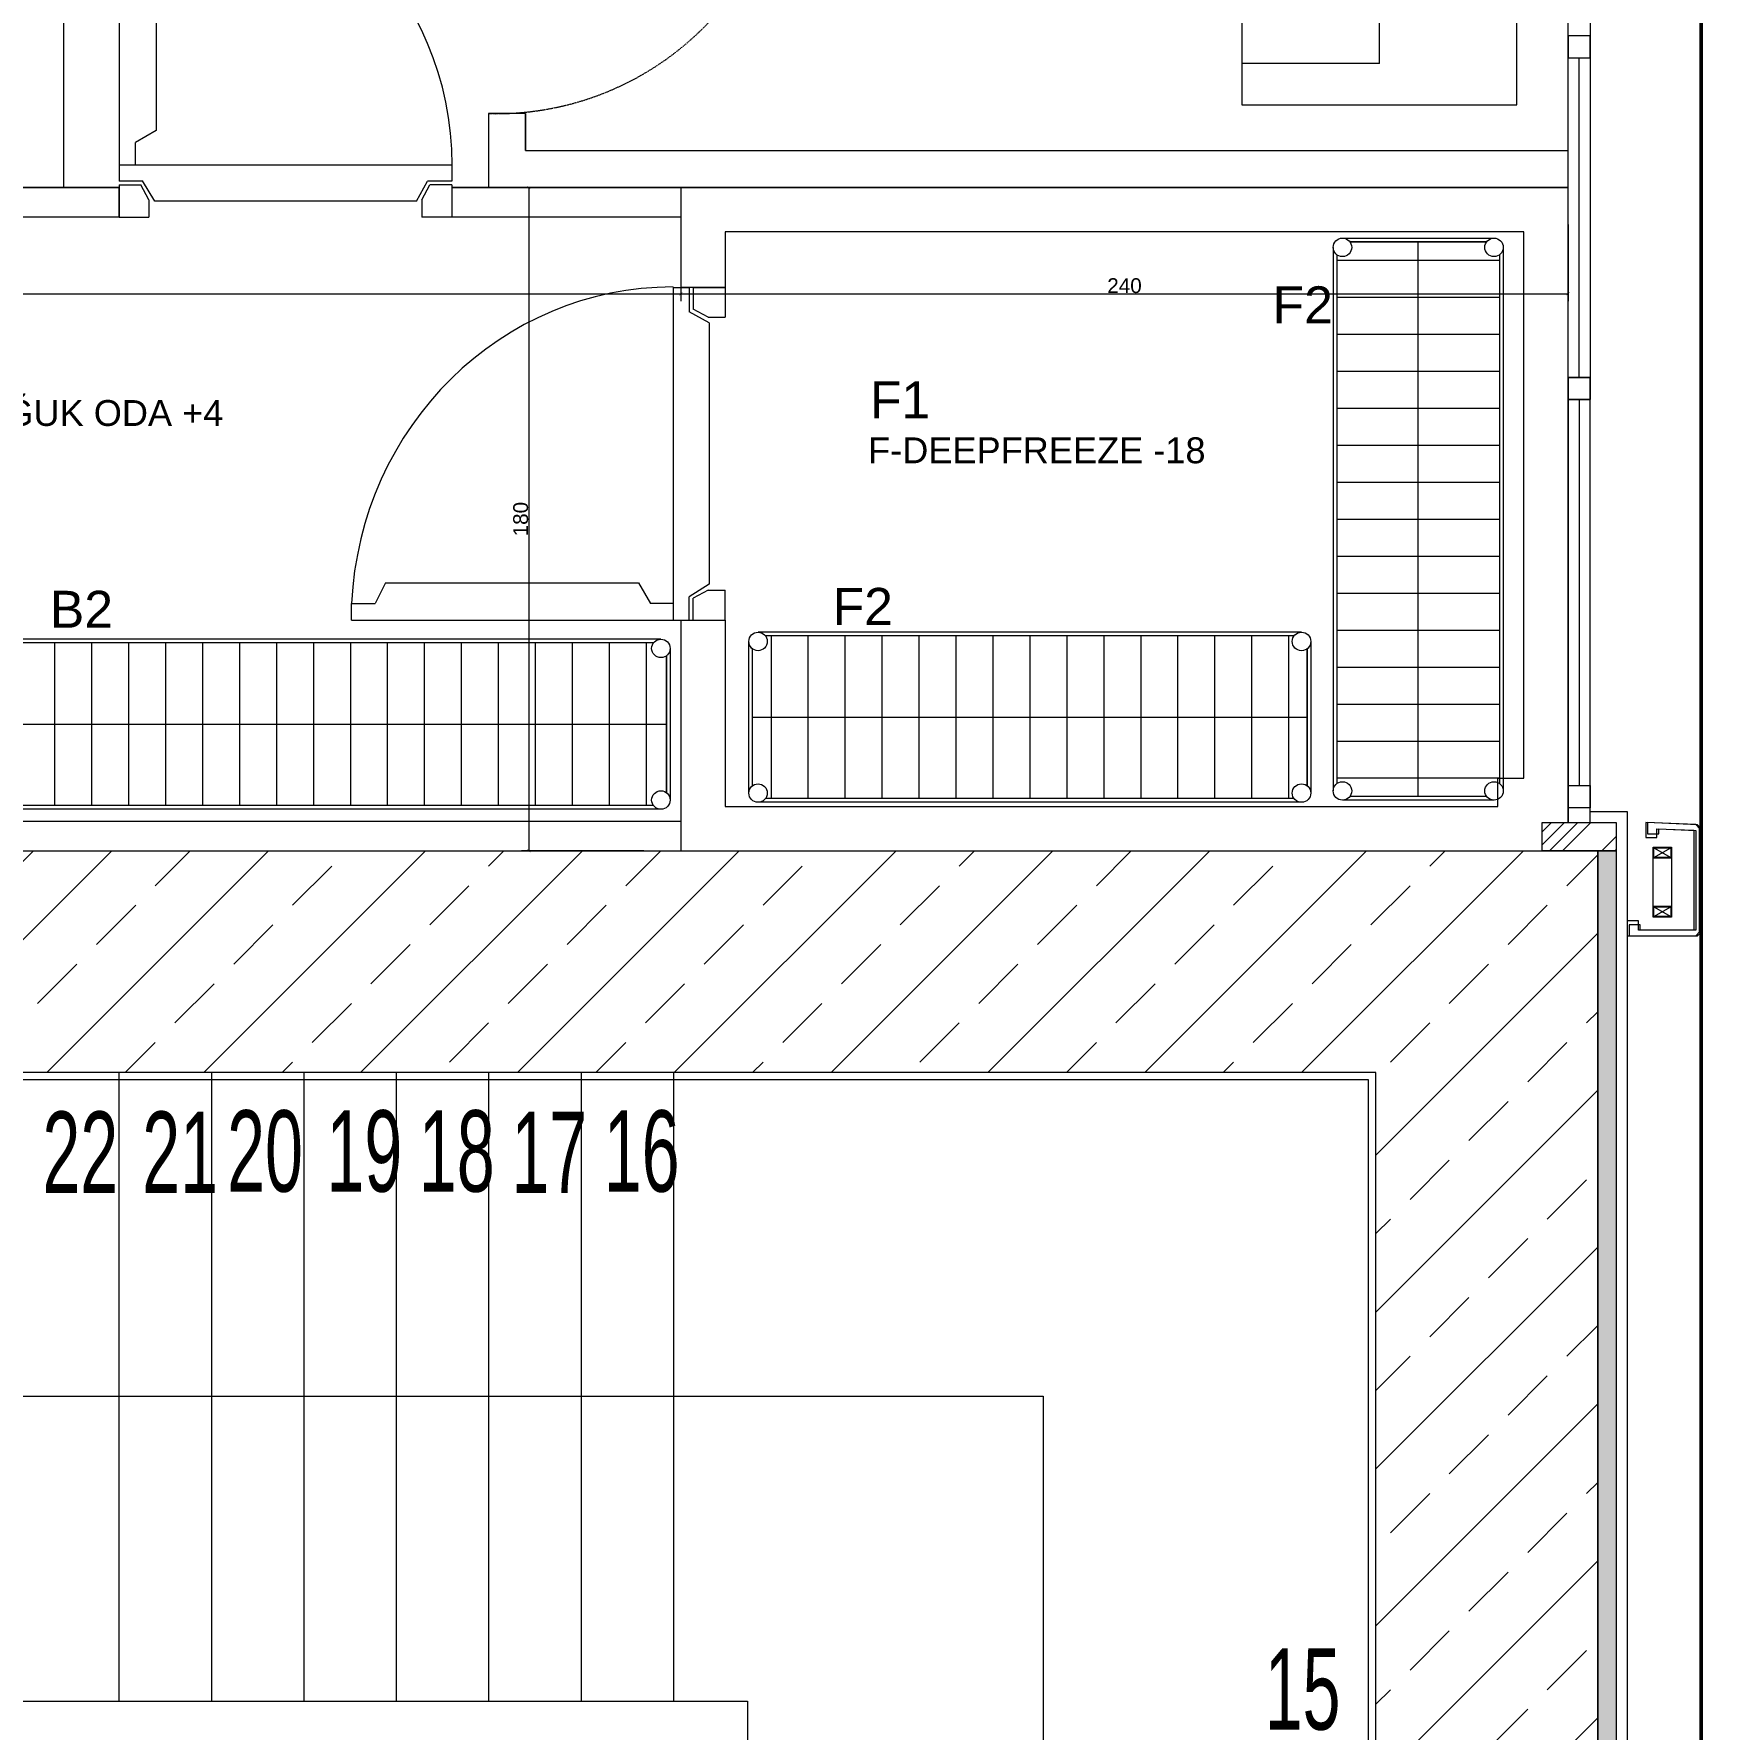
# Model space of a CAD drawing. Header units: millimetres. Extents: x 29001 to 40804, y -8833 to -5892.
# Drawn here: x 31040 to 31491.6, y -7582.8 to -7124.3 of the extents above; entities that cross this region are included whole.
import ezdxf

# ---------------------------------------------------------------- set-up
doc = ezdxf.new("R2010")
doc.units = ezdxf.units.MM
doc.linetypes.add('( Hidden )', pattern=[0.375, 0.25, -0.125])
doc.linetypes.add('MAVIBAHCE XREF$0$DASHDOT', pattern=[1, 0.5, -0.25, 0, -0.25])
doc.layers.get('0').update_dxf_attribs({"lineweight": 0})
doc.layers.get('Defpoints').update_dxf_attribs({"lineweight": 0})
for name, color, linetype, lineweight in [('anahtar', 9, 'Continuous', 0), ('mutfak-Ekipman', 4, 'Continuous', 0), ('mutfak-poz no', 7, 'Continuous', 0), ('mutfak-s.oda panel kapısı', 54, 'Continuous', 0), ('mutfak-soğuk oda panel', 1, 'Continuous', 0), ('xxx_Auto_Tefris_Silik', 252, 'Continuous', 0), ('xxx_Auto_Yardimci_Isaret Genel', 51, 'Continuous', 0), ('Y_BA KOLON', 1, 'Continuous', 0), ('Y_BA TARAMA', 252, 'Continuous', 0), ('Y_DOĞRAMA', 252, 'Continuous', 0), ('Y_DUVAR DIS GZB', 5, 'Continuous', 0), ('Y_DVR_TARAMA GB', 252, 'Continuous', 0), ('Y_FİBROBETON', 4, 'Continuous', 0), ('Y_MINEPOR', 191, 'Continuous', 0), ('Y_SIVA', 30, 'Continuous', 0)]:
    doc.layers.add(name, color=color, linetype=linetype, lineweight=lineweight)
doc.styles.add('AUTOBAN', font='')
doc.styles.add('ekp-yazı', font='arial.ttf', dxfattribs={"height": 10})
doc.styles.add('GENERATED_STYLE_2', font='arial.ttf')
doc.styles.get("Standard").update_dxf_attribs({"font": 'arial.ttf'})
doc.styles.get('AUTOBAN').set_extended_font_data('Helvetica Normal Tr')
doc.dimstyles.new('AUTO_DIM_1-20', dxfattribs={"dimtxt": 4, "dimasz": 0.75, "dimexe": 2, "dimexo": 10, "dimgap": 0.2, "dimtad": 1, "dimdec": 0, "dimrnd": 0.5, "dimdsep": 46, "dimtxsty": 'AUTOBAN', "dimblk": 'ARCHTICK', "dimcen": 2, "dimclrd": 256, "dimclre": 256, "dimclrt": 256, "dimadec": 0, "dimazin": 0, "dimtfac": 1, "dimtdec": 0, "dimtix": 1, "dimtofl": 0, "dimtmove": 1, "dimatfit": 3, "dimfxl": 1, "dimtolj": 1, "dimtzin": 0, "dimlwd": -1, "dimlwe": -1, "dimarcsym": 0})

# ---------------------------------------------------------------- blocks, each defined once
blk = doc.blocks.new('TÜM LAYOOUT')
at = {"layer": 'anahtar', "lineweight": 0}
h = blk.add_hatch(dxfattribs=at)
h.set_pattern_fill('ANSI34', color=256, scale=20)
h.set_pattern_definition([(45, (41861.065, 340384), (-10.6066017, 10.6066017), []), (45, (41864.601, 340384), (-10.6066017, 10.6066017), []), (45, (41868.137, 340384), (-10.6066017, 10.6066017), []), (45, (41871.672, 340384), (-10.6066017, 10.6066017), [])])
h.paths.add_polyline_path([(2323.26, -1015.85), (2323.26, -1023.45), (2303.26, -1023.45), (2303.26, -1015.85)])
h = blk.add_hatch(dxfattribs=at)
h.set_pattern_fill('ANSI33', color=256, scale=120)
h.set_pattern_definition([(45, (-203248.184, 42899.353), (-21.2132034, 21.2132034), []), (45, (-203226.97, 42899.353), (-21.2132034, 21.2132034), [15, -7.5])])
h.paths.add_polyline_path([(1438.26, -1023.45), (2318.26, -1023.45), (2318.26, -1583.45), (1808.26, -1583.45), (1808.26, -1523.45), (2258.26, -1523.45), (2258.26, -1083.45), (1498.26, -1083.45), (1498.26, -1583.45), (1438.26, -1583.45)])
h = blk.add_hatch(dxfattribs=at)
h.set_pattern_fill('AR-CONC', color=256, angle=-180)
h.set_pattern_definition([(230, (367658.259, -65720.612), (-7.17260183, 0.62752135), [0.75, -8.25]), (175, (367658.259, -65720.612), (1.38751334, -7.52192134), [0.6, -6.6]), (280.4514445, (367657.661, -65720.5595), (-5.78508847, -6.89439991), [0.63740192, -7.01142112]), (226.1842, (367658.259, -65722.612), (-10.6724133, 1.6551928), [1.125, -12.375]), (276.6356355, (367657.369, -65722.474), (-9.34661946, -9.741186), [0.95610342, -10.5171376]), (171.184164, (367658.259, -65722.612), (-9.34661945, -9.741186), [0.9, -9.9]), (201, (367657.259, -65722.112), (-5.96907052, 4.02618891), [0.75, -8.25]), (146, (367657.259, -65722.112), (-2.43315332, -7.25150045), [0.6, -6.6]), (251.4514447, (367656.7614, -65721.776), (-8.40222377, -3.22531153), [0.6374019, -7.01142112]), (217.5, (367658.2588, -65720.6118), (-0.121598553, -3.328938538), [0, -6.52, 0, -6.7, 0, -6.625]), (187.5, (367658.259, -65720.6118), (-2.630695374, -3.94411712), [0, -3.82, 0, -6.37, 0, -2.525]), (147.5, (367660.4888, -65720.6118), (-5.338224362, 0.225548717), [0, -2.5, 0, -7.8, 0, -10.35]), (137.5, (367661.489, -65720.612), (-5.831861693, -1.001049823), [0, -3.25, 0, -5.18, 0, -7.35])])
h.paths.add_polyline_path([(2318.26, -1023.45), (2323.26, -1023.45), (2323.26, -1588.45), (2318.26, -1583.45)])
at = {"layer": 'Y_BA TARAMA', "true_color": 0x999999}
h = blk.add_hatch(dxfattribs=at)
h.set_pattern_fill('ANSI33', color=253, scale=120)
h.set_pattern_definition([(45, (-203248.184, 42899.353), (-21.2132034, 21.2132034), []), (45, (-203226.97, 42899.353), (-21.2132034, 21.2132034), [15, -7.5])])
h.paths.add_polyline_path([(1438.26, -1023.45), (2318.26, -1023.45), (2318.26, -1583.45), (1808.26, -1583.45), (1808.26, -1523.45), (2258.26, -1523.45), (2258.26, -1083.45), (1498.26, -1083.45), (1498.26, -1583.45), (1438.26, -1583.45)])
at = {"layer": 'Y_DVR_TARAMA GB', "true_color": 0x999999}
h = blk.add_hatch(dxfattribs=at)
h.set_pattern_fill('ANSI34', color=253, scale=20)
h.set_pattern_definition([(45, (41861.065, 340384), (-10.6066017, 10.6066017), []), (45, (41864.601, 340384), (-10.6066017, 10.6066017), []), (45, (41868.137, 340384), (-10.6066017, 10.6066017), []), (45, (41871.672, 340384), (-10.6066017, 10.6066017), [])])
h.paths.add_polyline_path([(2323.26, -1015.85), (2323.26, -1023.45), (2303.26, -1023.45), (2303.26, -1015.85)])
at = {"layer": 'Y_MINEPOR'}
h = blk.add_hatch(dxfattribs=at)
h.set_pattern_fill('AR-CONC', color=256, angle=-180)
h.set_pattern_definition([(230, (367658.259, -65720.612), (-7.17260183, 0.62752135), [0.75, -8.25]), (175, (367658.259, -65720.612), (1.38751334, -7.52192134), [0.6, -6.6]), (280.4514445, (367657.661, -65720.5595), (-5.78508847, -6.89439991), [0.63740192, -7.01142112]), (226.1842, (367658.259, -65722.612), (-10.6724133, 1.6551928), [1.125, -12.375]), (276.6356355, (367657.369, -65722.474), (-9.34661946, -9.741186), [0.95610342, -10.5171376]), (171.184164, (367658.259, -65722.612), (-9.34661945, -9.741186), [0.9, -9.9]), (201, (367657.259, -65722.112), (-5.96907052, 4.02618891), [0.75, -8.25]), (146, (367657.259, -65722.112), (-2.43315332, -7.25150045), [0.6, -6.6]), (251.4514447, (367656.7614, -65721.776), (-8.40222377, -3.22531153), [0.6374019, -7.01142112]), (217.5, (367658.2588, -65720.6118), (-0.121598553, -3.328938538), [0, -6.52, 0, -6.7, 0, -6.625]), (187.5, (367658.259, -65720.6118), (-2.630695374, -3.94411712), [0, -3.82, 0, -6.37, 0, -2.525]), (147.5, (367660.4888, -65720.6118), (-5.338224362, 0.225548717), [0, -2.5, 0, -7.8, 0, -10.35]), (137.5, (367661.489, -65720.612), (-5.831861693, -1.001049823), [0, -3.25, 0, -5.18, 0, -7.35])])
h.paths.add_polyline_path([(2318.26, -1023.45), (2323.26, -1023.45), (2323.26, -1588.45), (2318.26, -1583.45)])
at = {"layer": 'anahtar', "lineweight": 0}
for p, q in [((2310.26, -895.45), (2310.26, -803.05)), ((2316.26, -803.05), (2316.26, -895.45)), ((2313.26, -895.45), (2313.26, -809.05)), ((2310.26, -901.45), (2310.26, -1011.85)), ((2313.26, -901.45), (2313.26, -1005.85)), ((2316.26, -1011.85), (2316.26, -901.45)), ((2316.26, -1012.85), (2326.26, -1012.85)), ((2344.76, -1016.39), (2331.26, -1015.85)), ((2331.26, -1015.85), (2331.26, -1019.85)), ((2334.26, -1019.85), (2334.26, -1017.5)), ((2334.26, -1017.5), (2344.26, -1017.93)), ((2345.76, -1017.43), (2344.76, -1016.39)), ((2345.76, -1045.43), (2345.76, -1017.43)), ((2331.26, -1019.85), (2334.26, -1019.85)), ((2344.26, -1017.93), (2344.26, -1044.93)), ((2329.26, -1042.43), (2326.26, -1042.43)), ((2326.26, -1042.43), (2326.26, -1046.43)), ((2329.26, -1044.93), (2329.26, -1042.43)), ((2344.26, -1044.93), (2329.26, -1044.93)), ((2326.26, -1046.43), (2344.76, -1046.43)), ((2344.76, -1046.43), (2345.76, -1045.43)), ((1918.26, -1083.45), (1918.26, -1253.45)), ((1943.26, -1083.45), (1943.26, -1253.45)), ((1968.26, -1083.45), (1968.26, -1253.45)), ((1993.26, -1083.45), (1993.26, -1253.45)), ((2018.26, -1083.45), (2018.26, -1253.45)), ((2043.26, -1083.45), (2043.26, -1253.45)), ((2068.26, -1083.45), (2068.26, -1253.45)), ((1818.26, -1170.95), (2168.26, -1170.95)), ((2168.26, -1170.95), (2168.26, -1438.45)), ((1798.26, -1253.45), (2088.26, -1253.45)), ((2088.26, -1253.45), (2088.26, -1353.45))]:
    blk.add_line(p, q, dxfattribs=at)
for points in [[(2316.26, -799.05), (2316.26, -803.05), (2310.26, -803.05), (2310.26, -799.05)], [(2316.26, -809.05), (2316.26, -803.05), (2310.26, -803.05), (2310.26, -809.05)], [(2316.26, -901.45), (2316.26, -895.45), (2310.26, -895.45), (2310.26, -901.45)], [(2316.26, -895.45), (2316.26, -901.45), (2310.26, -901.45), (2310.26, -895.45)], [(2316.26, -1005.85), (2316.26, -1011.85), (2310.26, -1011.85), (2310.26, -1005.85)], [(2316.26, -1015.85), (2316.26, -1011.85), (2310.26, -1011.85), (2310.26, -1015.85)], [(2323.26, -1015.85), (2323.26, -1023.45), (2303.26, -1023.45), (2303.26, -1015.85)], [(1438.26, -1023.45), (2318.26, -1023.45), (2318.26, -1583.45), (1808.26, -1583.45), (1808.26, -1523.45), (2258.26, -1523.45), (2258.26, -1083.45), (1498.26, -1083.45), (1498.26, -1583.45), (1438.26, -1583.45)], [(2318.26, -1023.45), (2323.26, -1023.45), (2323.26, -1588.45), (2318.26, -1583.45)]]:
    blk.add_lwpolyline(points, close=True, dxfattribs=at)
for points in [[(2326.26, -1012.85), (2326.26, -1588.45), (2326.26, -1591.45), (1753.26, -1591.45), (1753.26, -1588.45)], [(1753.26, -1568.45), (1753.26, -1566.45), (1806.26, -1566.45), (1806.26, -1521.45), (2256.26, -1521.45), (2256.26, -1085.45), (1560.26, -1085.45), (1560.26, -1135.45), (1500.26, -1135.45), (1500.26, -1566.45), (1553.26, -1566.45), (1553.26, -1568.45)]]:
    blk.add_lwpolyline(points, dxfattribs=at)
at = {"layer": 'xxx_Auto_Yardimci_Isaret Genel', "linetype": 'MAVIBAHCE XREF$0$DASHDOT', "lineweight": 0, "ltscale": 50, "const_width": 1}
blk.add_lwpolyline([(0, -124.45), (2346.26, -124.45), (2346.26, -2358.95), (0, -2358.95)], close=True, dxfattribs=at)
at = {"layer": 'Y_BA KOLON'}
blk.add_lwpolyline([(1438.26, -1023.45), (2318.26, -1023.45), (2318.26, -1583.45), (1808.26, -1583.45), (1808.26, -1523.45), (2258.26, -1523.45), (2258.26, -1083.45), (1498.26, -1083.45), (1498.26, -1583.45), (1438.26, -1583.45)], close=True, dxfattribs=at)
at = {"layer": 'Y_DOĞRAMA', "ltscale": 0.2}
for p, q in [((2310.26, -895.45), (2310.26, -803.05)), ((2316.26, -803.05), (2316.26, -895.45)), ((2313.26, -895.45), (2313.26, -809.05)), ((2310.26, -901.45), (2310.26, -1011.85)), ((2313.26, -901.45), (2313.26, -1005.85)), ((2316.26, -1011.85), (2316.26, -901.45))]:
    blk.add_line(p, q, dxfattribs=at)
for points in [[(2316.26, -799.05), (2316.26, -803.05), (2310.26, -803.05), (2310.26, -799.05)], [(2316.26, -809.05), (2316.26, -803.05), (2310.26, -803.05), (2310.26, -809.05)], [(2316.26, -901.45), (2316.26, -895.45), (2310.26, -895.45), (2310.26, -901.45)], [(2316.26, -895.45), (2316.26, -901.45), (2310.26, -901.45), (2310.26, -895.45)], [(2316.26, -1005.85), (2316.26, -1011.85), (2310.26, -1011.85), (2310.26, -1005.85)], [(2316.26, -1015.85), (2316.26, -1011.85), (2310.26, -1011.85), (2310.26, -1015.85)]]:
    blk.add_lwpolyline(points, close=True, dxfattribs=at)
at = {"layer": 'Y_DUVAR DIS GZB'}
blk.add_lwpolyline([(2323.26, -1015.85), (2323.26, -1023.45), (2303.26, -1023.45), (2303.26, -1015.85)], close=True, dxfattribs=at)
at = {"layer": 'Y_FİBROBETON', "color": 1}
for p, q in [((2345.26, -1016.45, 0), (2331.76, -1015.85, 0)), ((2331.76, -1015.87, 0), (2331.76, -1018.87, 0)), ((2334.76, -1018.87, 0), (2334.76, -1017.52, 0)), ((2334.76, -1017.52, 0), (2344.76, -1017.95, 0)), ((2346.26, -1017.45, 0), (2345.26, -1016.45, 0)), ((2345.27, -1016.41, 0), (2345.27, -1016.41, 0)), ((2346.26, -1045.45, 0), (2346.26, -1017.45, 0)), ((2331.76, -1018.87, 0), (2334.76, -1018.87, 0)), ((2344.76, -1017.95, 0), (2344.76, -1044.95, 0)), ((2329.76, -1043.45, 0), (2326.76, -1043.45, 0)), ((2326.76, -1043.45, 0), (2326.76, -1046.45, 0)), ((2329.76, -1044.95, 0), (2329.76, -1043.45, 0)), ((2344.76, -1044.95, 0), (2329.76, -1044.95, 0)), ((2326.76, -1046.45, 0), (2345.26, -1046.45, 0)), ((2345.26, -1046.45, 0), (2346.26, -1045.45, 0))]:
    blk.add_line(p, q, dxfattribs=at)
at = {"layer": 'Y_FİBROBETON', "color": 52}
for p, q in [((2333.26, -1041.45, 0), (2333.26, -1025.45, 0)), ((2333.46, -1022.65, 0), (2338.06, -1025.25, 0)), ((2333.46, -1025.25, 0), (2338.06, -1022.65, 0)), ((2338.26, -1025.45, 0), (2338.26, -1041.45, 0)), ((2333.46, -1038.65, 0), (2338.06, -1041.25, 0)), ((2333.46, -1041.25, 0), (2338.06, -1038.65, 0))]:
    blk.add_line(p, q, dxfattribs=at)
for points in [[(2338.26, -1022.45), (2338.26, -1025.45), (2333.26, -1025.45), (2333.26, -1022.45)], [(2338.06, -1022.65), (2338.06, -1025.25), (2333.46, -1025.25), (2333.46, -1022.65)], [(2338.26, -1038.45), (2338.26, -1041.45), (2333.26, -1041.45), (2333.26, -1038.45)], [(2338.06, -1038.65), (2338.06, -1041.25), (2333.46, -1041.25), (2333.46, -1038.65)]]:
    blk.add_lwpolyline(points, close=True, dxfattribs=at)
at = {"layer": 'Y_MINEPOR'}
blk.add_lwpolyline([(2318.26, -1023.45), (2323.26, -1023.45), (2323.26, -1588.45), (2318.26, -1583.45)], close=True, dxfattribs=at)
at = {"layer": 'Y_SIVA', "ltscale": 0.1}
blk.add_line((2316.26, -1012.85), (2326.26, -1012.85), dxfattribs=at)
for points in [[(2326.26, -1012.85), (2326.26, -1588.45), (2326.26, -1591.45), (1753.26, -1591.45), (1753.26, -1588.45)], [(1753.26, -1568.45), (1753.26, -1566.45), (1806.26, -1566.45), (1806.26, -1521.45), (2256.26, -1521.45), (2256.26, -1085.45), (1560.26, -1085.45), (1560.26, -1135.45), (1500.26, -1135.45), (1500.26, -1566.45), (1553.26, -1566.45), (1553.26, -1568.45)]]:
    blk.add_lwpolyline(points, dxfattribs=at)
at = {"layer": 'anahtar', "lineweight": 0, "char_height": 22, "attachment_point": 7, "style": 'GENERATED_STYLE_2'}
for s, insert in [('{\\W0.600000x;22}', (1897.57, -1115.99)), ('{\\W0.600000x;21}', (1924.57, -1115.99)), ('{\\W0.600000x;20}', (1947.52, -1115.97)), ('{\\W0.600000x;19}', (1974.4, -1115.97)), ('{\\W0.600000x;18}', (1999.4, -1115.97)), ('{\\W0.600000x;17}', (2024.4, -1115.99)), ('{\\W0.600000x;16}', (2049.4, -1115.97)), ('{\\W0.600000x;15}', (2228.17, -1261.46))]:
    blk.add_mtext(s, dxfattribs=dict(at, insert=insert))
blk = doc.blocks.new('BUZ MAK.CB 955')
for p, q in [((73.8, 0), (0, 0)), ((0, -60), (0, 0)), ((73.8, -60), (73.8, 0)), ((0, -60), (73.8, -60))]:
    blk.add_line(p, q)
at = {"color": 4}
for p, q in [((10, -60), (10, -30)), ((64, -30), (10, -30)), ((64, -30), (64, -60))]:
    blk.add_line(p, q, dxfattribs=at)
blk.add_lwpolyline([(25.6, -52.3), (48.4, -52.3), (48.4, -55), (25.6, -55)], close=True, dxfattribs=at)
blk = doc.blocks.new('Soğuk O.Kapısı2')
at = {"ltscale": 2}
for p, q in [((-100, 116.2), (-100, 16.2)), ((-95, 116.2), (-95, 108.88)), ((-88.8, 105.58), (-95, 108.88)), ((-88.8, 105.58), (-88.8, 26.97)), ((-88.8, 26.97), (-95.05, 23.22)), ((-95.05, 16.2), (-95.05, 23.22)), ((0, 16.2), (-100, 16.2)), ((-100, 11.25), (-92.98, 11.25)), ((-89.23, 5), (-92.98, 11.25)), ((-10.62, 5), (-7.32, 11.2)), ((0, 11.2), (-7.32, 11.2)), ((-100, 10), (-93.43, 10)), ((-91.03, 5.35), (-93.43, 10)), ((-8.97, 5.35), (-6.57, 10)), ((0, 10), (-6.57, 10)), ((-100, 0), (-91.03, 0)), ((-10.62, 5), (-89.23, 5)), ((0, 0), (-8.97, 0))]:
    blk.add_line(p, q, dxfattribs=at)
at = {"ltscale": 5}
for p, q in [((-100, 116.2), (-95, 116.2)), ((-100, 16.2), (-100, 11.2)), ((0, 16.2), (0, 11.2)), ((-100, 10), (-100, 0)), ((-91.03, 5.35), (-91.03, 0)), ((-8.97, 5.35), (-8.97, 0)), ((0, 10), (0, 0))]:
    blk.add_line(p, q, dxfattribs=at)
blk.add_arc((-100, 16.2), 100.12, 0, 87.1376, dxfattribs=at)
blk = doc.blocks.new('istif rafı 183-46')
at = {"ltscale": 5}
for p, q in [((180.5, 0), (2.51, 0)), ((178.5, -1), (4.5, -1)), ((178.5, -45), (4.5, -45)), ((180.5, -46), (2.5, -46))]:
    blk.add_line(p, q, dxfattribs=at)
for p, q in [((0, -43.5), (0, -2.5)), ((1, -41.5), (1, -4.5)), ((182, -4.5), (182, -41.5)), ((182, -41.5), (182, -4.5)), ((183, -2.5), (183, -43.5))]:
    blk.add_line(p, q)
at = {"color": 149, "ltscale": 5}
for p, q in [((6.5, -1), (6.5, -45)), ((16.5, -1), (16.5, -45)), ((26.5, -1), (26.5, -45)), ((36.5, -1), (36.5, -45)), ((46.5, -1), (46.5, -45)), ((56.5, -1), (56.5, -45)), ((66.5, -1), (66.5, -45)), ((76.5, -1), (76.5, -45)), ((86.5, -1), (86.5, -45)), ((96.5, -1), (96.5, -45)), ((106.5, -1), (106.5, -45)), ((116.5, -1), (116.5, -45)), ((126.5, -1), (126.5, -45)), ((136.5, -1), (136.5, -45)), ((146.5, -1), (146.5, -45)), ((156.5, -1), (156.5, -45)), ((166.5, -1), (166.5, -45)), ((176.5, -1), (176.5, -45)), ((1, -23), (182, -23))]:
    blk.add_line(p, q, dxfattribs=at)
at = {"ltscale": 5}
for centre in [(2.5, -2.5), (180.5, -2.5), (2.5, -43.5), (180.5, -43.5)]:
    blk.add_circle(centre, 2.5, dxfattribs=at)
blk = doc.blocks.new('istif rafı 152-46')
at = {"ltscale": 5}
for p, q in [((149.5, 0), (2.51, 0)), ((147.5, -1), (4.5, -1)), ((147.5, -45), (4.5, -45)), ((149.5, -46), (2.5, -46))]:
    blk.add_line(p, q, dxfattribs=at)
for p, q in [((0, -43.5), (0, -2.5)), ((1, -41.5), (1, -4.5)), ((151, -4.5), (151, -41.5)), ((151, -41.5), (151, -4.5)), ((152, -2.5), (152, -43.5))]:
    blk.add_line(p, q)
at = {"color": 149, "ltscale": 5}
for p, q in [((6, -1), (6, -45)), ((16, -1), (16, -45)), ((26, -1), (26, -45)), ((36, -1), (36, -45)), ((46, -1), (46, -45)), ((56, -1), (56, -45)), ((66, -1), (66, -45)), ((76, -1), (76, -45)), ((86, -1), (86, -45)), ((96, -1), (96, -45)), ((106, -1), (106, -45)), ((116, -1), (116, -45)), ((126, -1), (126, -45)), ((136, -1), (136, -45)), ((146, -1), (146, -45)), ((1, -23), (151, -23))]:
    blk.add_line(p, q, dxfattribs=at)
at = {"ltscale": 5}
for centre in [(2.5, -2.5), (149.5, -2.5), (2.5, -43.5), (149.5, -43.5)]:
    blk.add_circle(centre, 2.5, dxfattribs=at)
blk = doc.blocks.new('MUTFAK')
for p, q in [((2516.48, -885.26), (2516.48, -1045.26)), ((2631.46, -1025.25), (2631.46, -1045.25)), ((2641.46, -1025.25), (2631.46, -1025.25)), ((2641.46, -1025.25), (2641.46, -1035.25)), ((2641.46, -1035.25), (2641.46, -1025.25)), ((2641.46, -1035.25), (2923.45, -1035.24)), ((2516.48, -1045.26), (2316.47, -1045.26)), ((2631.46, -1045.25), (2923.44, -1045.24))]:
    blk.add_line(p, q)
at = {"layer": 'mutfak-soğuk oda panel'}
for p, q in [((2316.47, -1045.26), (2531.48, -1045.25)), ((2316.47, -1045.26), (2531.48, -1045.26)), ((2516.48, -1045.25), (2531.48, -1045.25)), ((2531.48, -1045.25), (2531.48, -1053.26)), ((2531.48, -1053.26), (2531.48, -1045.25)), ((2621.48, -1045.25), (2923.45, -1045.24)), ((2621.48, -1045.25), (2621.48, -1053.26)), ((2621.48, -1045.26), (2696.47, -1045.26)), ((2695.45, -1057.24), (2695.45, -1072.24)), ((2695.45, -1072.24), (2683.45, -1072.24)), ((2683.45, -1162.24), (2695.45, -1162.24))]:
    blk.add_line(p, q, dxfattribs=at)
for points in [[(2531.48, -1045.26), (2316.47, -1045.26), (2316.47, -1224.6), (2683.45, -1224.59)], [(2683.45, -1045.26), (2621.48, -1045.26)], [(2923.45, -1045.24), (2683.45, -1045.24), (2683.45, -1072.24)], [(2683.45, -1162.24), (2683.45, -1224.59), (2916.45, -1224.63), (2916.45, -1216.99), (2923.45, -1216.99), (2923.44, -1045.24)], [(2531.48, -1053.26), (2324.47, -1053.26), (2324.47, -1216.6), (2683.45, -1216.59)], [(2683.45, -1053.26), (2621.48, -1053.26)], [(2695.45, -1162.24), (2695.45, -1212.6), (2904.45, -1212.63), (2904.45, -1204.99), (2911.45, -1204.99), (2911.44, -1057.24), (2695.45, -1057.24), (2695.45, -1072.24)]]:
    blk.add_lwpolyline(points, dxfattribs=at)
at = {"layer": 'xxx_Auto_Tefris_Silik', "linetype": '( Hidden )', "ltscale": 0.3}
blk.add_arc((2633.39, -945.7), 79.57, 268.6093, 352.3822, dxfattribs=at)
at = {"layer": 'mutfak-Ekipman', "xscale": 1.14, "yscale": 1.24, "rotation": 270}
blk.add_blockref('BUZ MAK.CB 955', (2909.6, -938.77), dxfattribs=at)
at = {"layer": 'mutfak-Ekipman', "rotation": 90}
blk.add_blockref('istif rafı 152-46', (2859.91, -1210.93), dxfattribs=at)
at = {"layer": 'mutfak-Ekipman'}
for name, p in [('istif rafı 183-46', (2497.55, -1167.39)), ('istif rafı 152-46', (2701.83, -1165.51))]:
    blk.add_blockref(name, p, dxfattribs=at)
at = {"layer": 'mutfak-s.oda panel kapısı', "xscale": 0.9000000000000001, "yscale": 0.87}
blk.add_blockref('Soğuk O.Kapısı2', (2621.48, -1053.26), dxfattribs=at)
at = {"layer": 'mutfak-s.oda panel kapısı', "xscale": 0.9000000000000001, "yscale": 0.87, "rotation": 90}
blk.add_blockref('Soğuk O.Kapısı2', (2695.45, -1072.24), dxfattribs=at)
at = {"color": 3, "lineweight": 0, "char_height": 7, "attachment_point": 9}
for s, insert in [('B-SOĞUK ODA +4', (2559.69, -1109.82)), ('F-DEEPFREEZE -18', (2825.37, -1119.91))]:
    blk.add_mtext_dynamic_auto_height_columns(s, width=338.6232, gutter_width=1, height=31.22, count=1, dxfattribs=dict(at, insert=insert))
at = {"layer": 'mutfak-poz no', "char_height": 10, "attachment_point": 1, "style": 'ekp-yazı'}
for s, insert in [('F2', (2843.5, -1071.97)), ('F1', (2734.6, -1097.67)), ('B2', (2512.77, -1154.31)), ('F2', (2724.5, -1153.53))]:
    blk.add_mtext_dynamic_manual_height_columns(s, width=12.0866, gutter_width=60, heights=[0], dxfattribs=dict(at, insert=insert))
blk = doc.blocks.new('_ArchTick')
at = {"color": 0, "linetype": 'ByBlock', "const_width": 0.15}
blk.add_lwpolyline([(-0.5, -0.5), (0.5, 0.5)], dxfattribs=at)
blk = doc.blocks.new('*D150')
at = {"transparency": 16777216}
for p, q in [((30848.07, -7175.91), (30848.07, -7196.65)), ((31215.05, -7175.89), (31215.05, -7196.65)), ((30848.07, -7194.65), (31215.05, -7194.65))]:
    blk.add_line(p, q, dxfattribs=at)
at = {"layer": 'Defpoints', "color": 0, "transparency": 16777216}
for p in [(30848.07, -7165.91), (31215.05, -7165.89), (31215.05, -7194.65)]:
    blk.add_point(p, dxfattribs=at)
at = {"transparency": 16777216, "xscale": 0.75, "yscale": 0.75, "zscale": 0.75, "rotation": 180}
blk.add_blockref('_ArchTick', (30848.07, -7194.65), dxfattribs=at)
at = {"transparency": 16777216, "xscale": 0.75, "yscale": 0.75, "zscale": 0.75}
blk.add_blockref('_ArchTick', (31215.05, -7194.65), dxfattribs=at)
at = {"transparency": 16777216, "insert": (31031.56, -7192.45), "char_height": 4, "attachment_point": 5, "style": 'AUTOBAN'}
blk.add_mtext('\\A1;367', dxfattribs=at)
blk = doc.blocks.new('*D151')
at = {"transparency": 16777216}
for p, q in [((31215.05, -7175.91), (31215.05, -7196.65)), ((31455.04, -7175.91), (31455.04, -7196.65)), ((31215.05, -7194.65), (31455.04, -7194.65))]:
    blk.add_line(p, q, dxfattribs=at)
at = {"layer": 'Defpoints', "color": 0, "transparency": 16777216}
for p in [(31215.05, -7165.91), (31455.04, -7165.91), (31455.04, -7194.65)]:
    blk.add_point(p, dxfattribs=at)
at = {"transparency": 16777216, "xscale": 0.75, "yscale": 0.75, "zscale": 0.75, "rotation": 180}
blk.add_blockref('_ArchTick', (31215.05, -7194.65), dxfattribs=at)
at = {"transparency": 16777216, "xscale": 0.75, "yscale": 0.75, "zscale": 0.75}
blk.add_blockref('_ArchTick', (31455.04, -7194.65), dxfattribs=at)
at = {"transparency": 16777216, "insert": (31335.05, -7192.45), "char_height": 4, "attachment_point": 5, "style": 'AUTOBAN'}
blk.add_mtext('\\A1;240', dxfattribs=at)
blk = doc.blocks.new('*D152')
at = {"transparency": 16777216}
for p, q in [((31205.05, -7165.89), (31171.93, -7165.89)), ((31173.93, -7165.89), (31173.93, -7345.25)), ((31205.05, -7345.25), (31171.93, -7345.25))]:
    blk.add_line(p, q, dxfattribs=at)
at = {"layer": 'Defpoints', "color": 0, "transparency": 16777216}
for p in [(31215.05, -7165.89), (31173.93, -7345.25), (31215.05, -7345.25)]:
    blk.add_point(p, dxfattribs=at)
at = {"transparency": 16777216, "xscale": 0.75, "yscale": 0.75, "zscale": 0.75}
for p, rotation in [((31173.93, -7165.89), 90), ((31173.93, -7345.25), 270)]:
    blk.add_blockref('_ArchTick', p, dxfattribs=dict(at, rotation=rotation))
at = {"transparency": 16777216, "insert": (31171.73, -7255.57), "char_height": 4, "attachment_point": 5, "rotation": 90, "style": 'AUTOBAN'}
blk.add_mtext('\\A1;180', dxfattribs=at)

msp = doc.modelspace()

# ---------------------------------------------------------------- block references
at = {"color": 6}
msp.add_blockref('TÜM LAYOOUT', (29144.79, -6321.8), dxfattribs=at)

# ---------------------------------------------------------------- next in the draw order: block references
msp.add_blockref('MUTFAK', (28531.6, -6120.65), dxfattribs=at)

# ---------------------------------------------------------------- next in the draw order: dimensions: what is measured, and where the dimension line sits
dim = msp.add_linear_dim(base=(31173.93, -7345.25), p1=(31215.05, -7165.89), p2=(31215.05, -7345.25), angle=90, dimstyle='AUTO_DIM_1-20')
dim.commit()
dim.dimension.update_dxf_attribs({"geometry": '*D152', "text_midpoint": (31171.73, -7255.57)})
for base, p1, p2, picture, middle in [((31215.05, -7194.65), (30848.07, -7165.91), (31215.05, -7165.89), '*D150', (31031.56, -7192.45)), ((31455.04, -7194.65), (31215.05, -7165.91), (31455.04, -7165.91), '*D151', (31335.05, -7192.45))]:
    dim = msp.add_linear_dim(base=base, p1=p1, p2=p2, dimstyle='AUTO_DIM_1-20')
    dim.commit()
    dim.dimension.update_dxf_attribs({"geometry": picture, "text_midpoint": middle})

doc.saveas('drawing.dxf')
